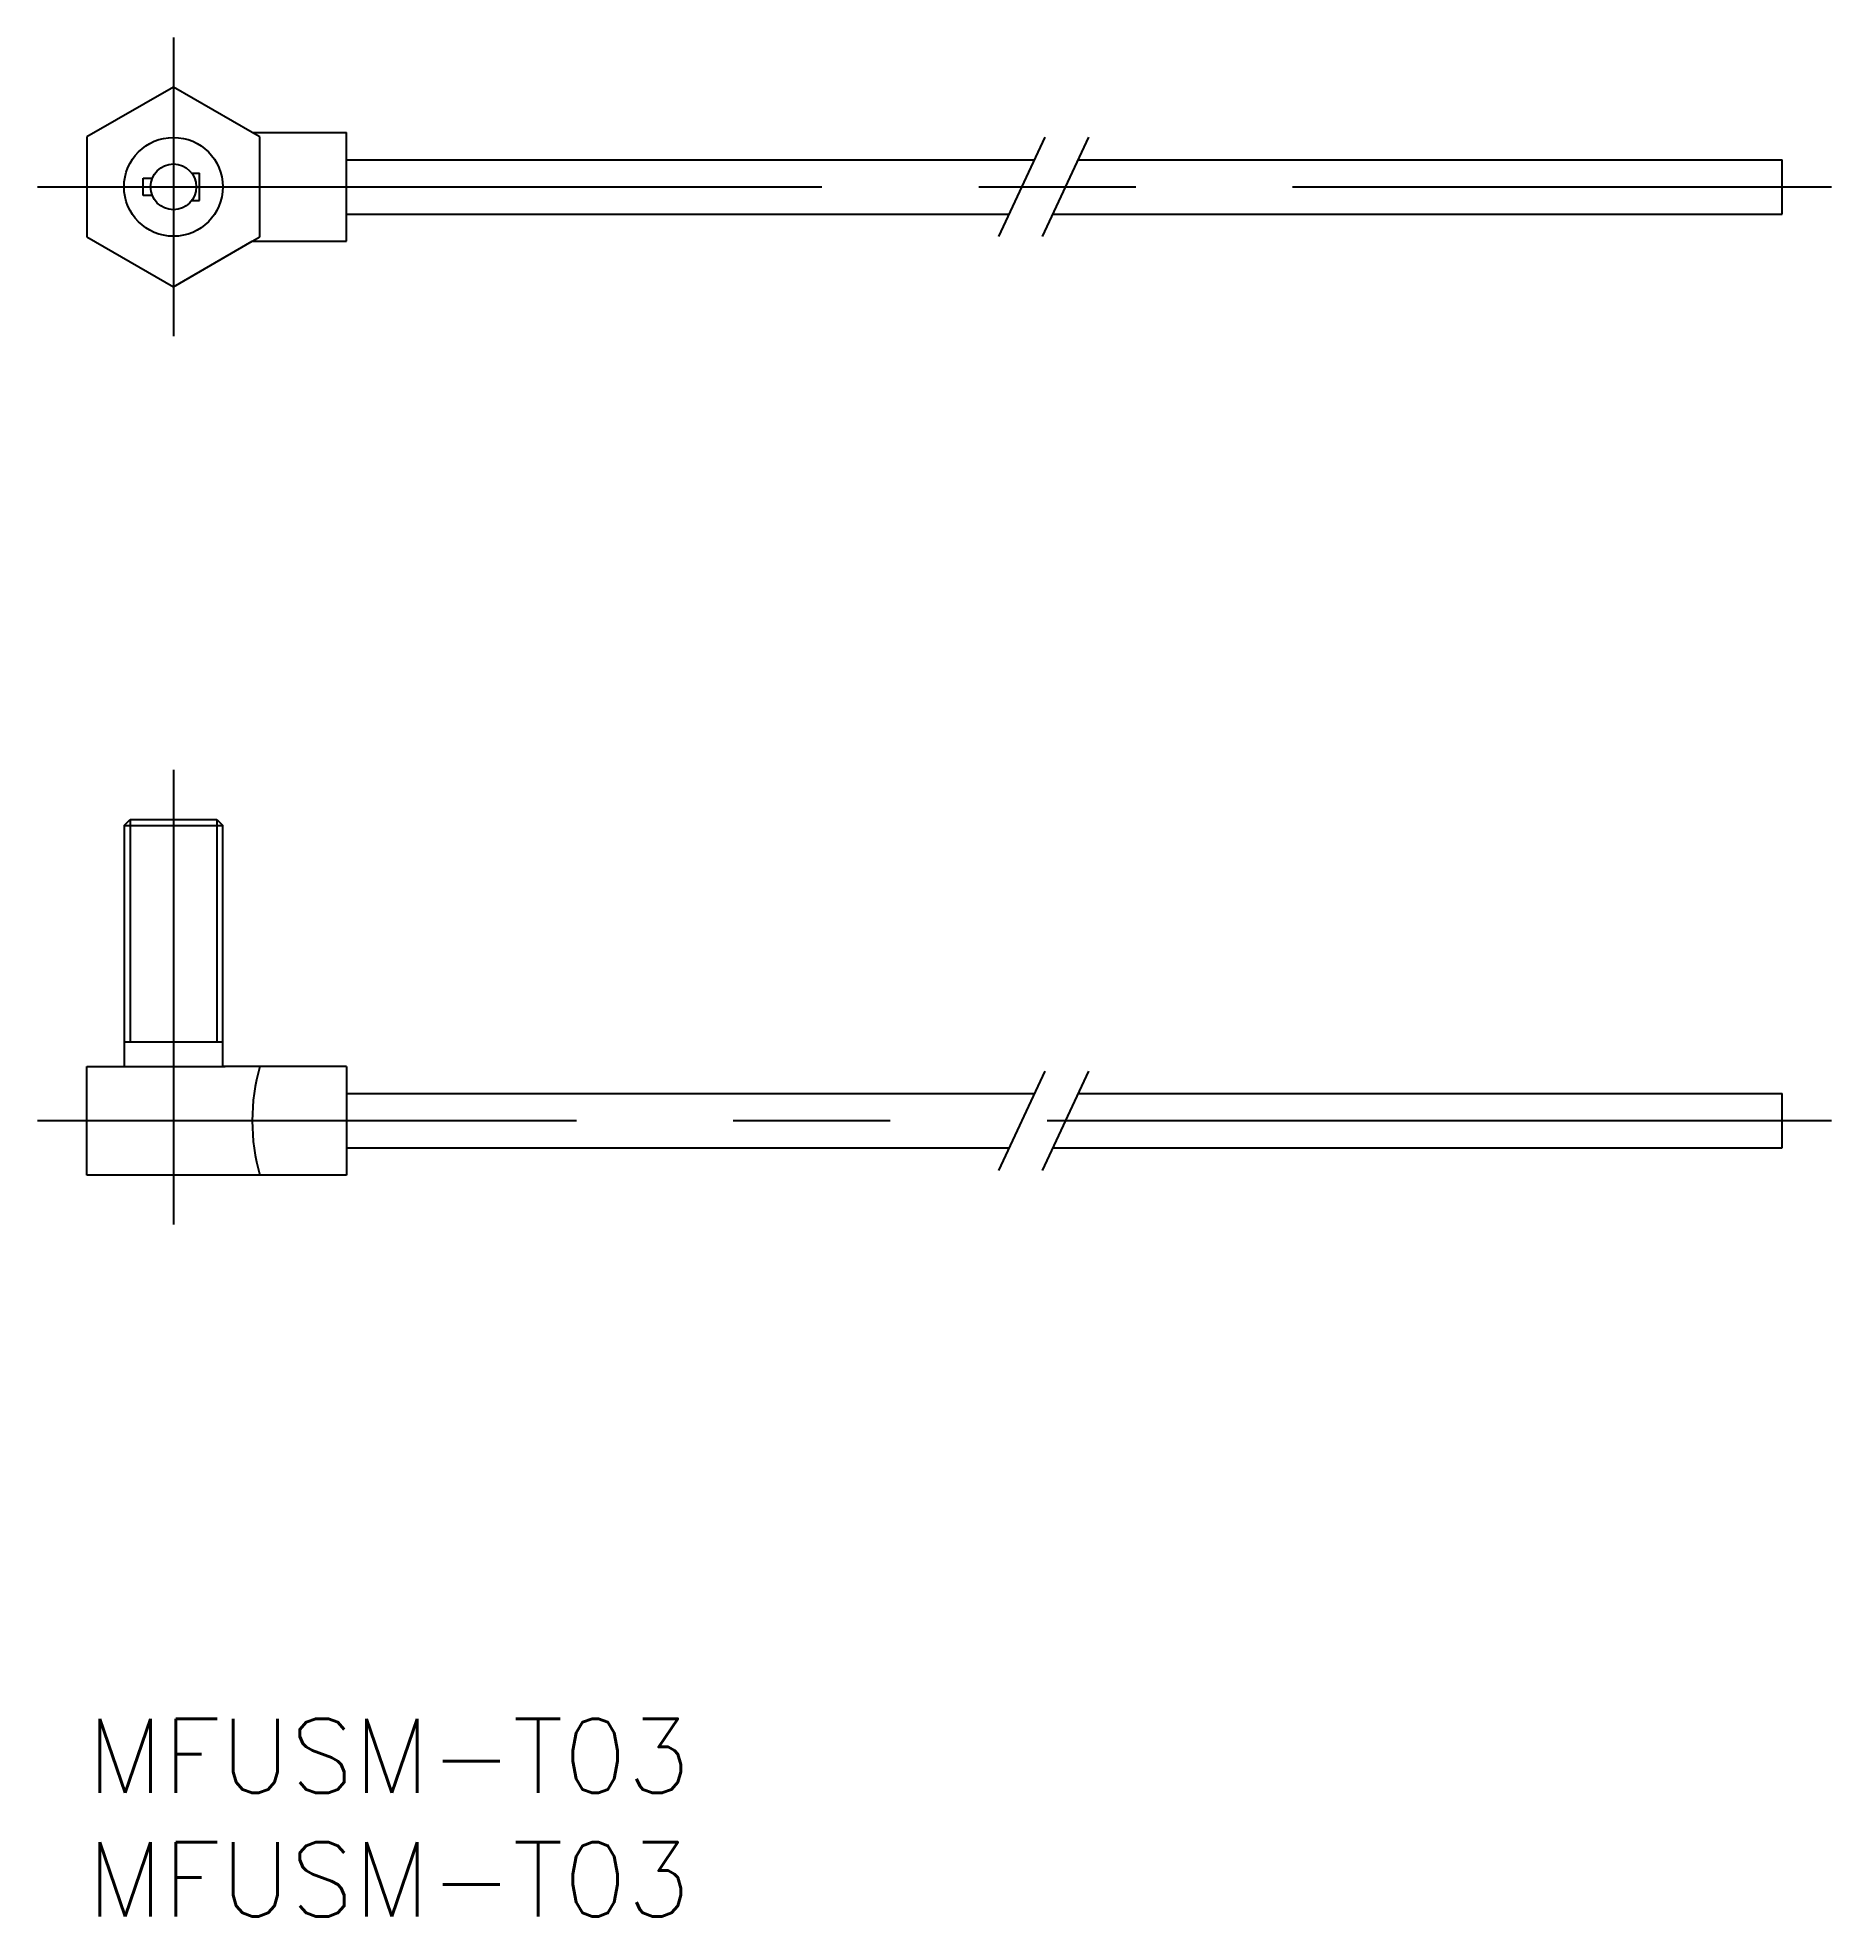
# Model space of a CAD drawing. Header units: millimetres. Extents: x -5.5 to 67.1, y -70 to 6.
import ezdxf

# ---------------------------------------------------------------- set-up
doc = ezdxf.new("R2010")
doc.units = ezdxf.units.MM
doc.linetypes.add('CENTER', pattern=[50.8, 31.75, -6.35, 6.35, -6.35])
doc.layers.add('CENTER', color=1, linetype='CENTER')
doc.styles.get("Standard").update_dxf_attribs({"font": 'txt.shx', "height": 3, "bigfont": 'bigfont.shx'})

msp = doc.modelspace()

# ---------------------------------------------------------------- linework, layer by layer
at = {"color": 7, "linetype": 'Continuous', "lineweight": -3}
for p, q in [((0, 4.041), (-3.5, 2.021)), ((3.189, 2.2), (0, 4.041)), ((-3.5, 2.021), (-3.5, -2.021)), ((3.5, 2.021), (3.189, 2.2)), ((3.189, 2.2), (7, 2.2)), ((3.5, -2.021), (3.5, 2.021)), ((7, 1.1), (7, 2.2)), ((7, -1.1), (7, 1.1)), ((7, 1.1), (34.865, 1.1)), ((36.628, 1.1), (65.11, 1.1)), ((65.11, -1.1), (65.11, 1.1)), ((-1.225, -0.35), (-1.225, 0.35)), ((-1.225, 0.35), (-0.856, 0.35)), ((0.744, 0.55), (1.05, 0.55)), ((1.05, -0.55), (1.05, 0.55)), ((-0.856, -0.35), (-1.225, -0.35)), ((0.744, -0.55), (1.05, -0.55)), ((7, -2.2), (7, -1.1)), ((7, -1.1), (33.833, -1.1)), ((35.597, -1.1), (65.11, -1.1)), ((-3.5, -2.021), (0, -4.041)), ((0, -4.041), (3.189, -2.2)), ((3.189, -2.2), (3.5, -2.021)), ((3.189, -2.2), (7, -2.2)), ((-2, -25.85), (-1.75, -25.6)), ((-2, -25.85), (-2, -34.6)), ((-2, -25.85), (2, -25.85)), ((-1.75, -25.6), (1.75, -25.6)), ((1.75, -25.6), (2, -25.85)), ((2, -34.6), (2, -25.85)), ((-2, -34.6), (2, -34.6)), ((-2, -34.6), (-2, -35.6)), ((2, -35.6), (2, -34.6)), ((-3.5, -40), (-3.5, -35.6)), ((-3.5, -35.6), (-2, -35.6)), ((-2, -35.6), (0, -35.6)), ((0, -35.6), (2.1, -35.6)), ((2.1, -35.6), (2, -35.6)), ((3.5, -35.6), (2.1, -35.6)), ((7, -35.6), (3.5, -35.6)), ((7, -35.6), (7, -40)), ((7, -36.7), (34.865, -36.7)), ((36.628, -36.7), (65.11, -36.7)), ((65.11, -38.9), (65.11, -36.7)), ((7, -38.9), (33.833, -38.9)), ((35.597, -38.9), (65.11, -38.9)), ((0, -40), (-3.5, -40)), ((3.5, -40), (0, -40)), ((7, -40), (3.5, -40))]:
    msp.add_line(p, q, dxfattribs=at)
at = {"color": 3, "linetype": 'Continuous', "lineweight": -2}
for p, q in [((33.409, -2.005), (35.289, 2.005)), ((35.172, -2.005), (37.053, 2.005)), ((-1.75, -25.6), (-1.75, -34.6)), ((1.75, -25.6), (1.75, -34.6)), ((33.409, -39.805), (35.289, -35.795)), ((35.172, -39.805), (37.053, -35.795))]:
    msp.add_line(p, q, dxfattribs=at)
at = {"color": 7, "linetype": 'Continuous', "lineweight": -3}
for radius in [2, 0.925]:
    msp.add_circle((0, 0), radius, dxfattribs=at)
msp.add_arc((11.138, -37.8), 7.949, 163.93248, 196.06752, dxfattribs=at)
at = {"layer": 'CENTER', "color": 1, "linetype": 'CENTER', "lineweight": -3}
for p, q in [((0, 6.041), (0, -6.041)), ((-5.5, 0), (67.11, 0)), ((0, -23.6), (0, -42)), ((67.11, -37.8), (-5.5, -37.8))]:
    msp.add_line(p, q, dxfattribs=at)

# ---------------------------------------------------------------- texts
at = {"color": 7, "linetype": 'Continuous', "lineweight": -3, "char_height": 3, "attachment_point": 7}
for insert in [(-3.5, -65), (-3.5, -70)]:
    msp.add_mtext_dynamic_manual_height_columns('MFUSM-T03', width=46.4743, gutter_width=15, heights=[0], dxfattribs=dict(at, insert=insert))

doc.saveas('drawing.dxf')
